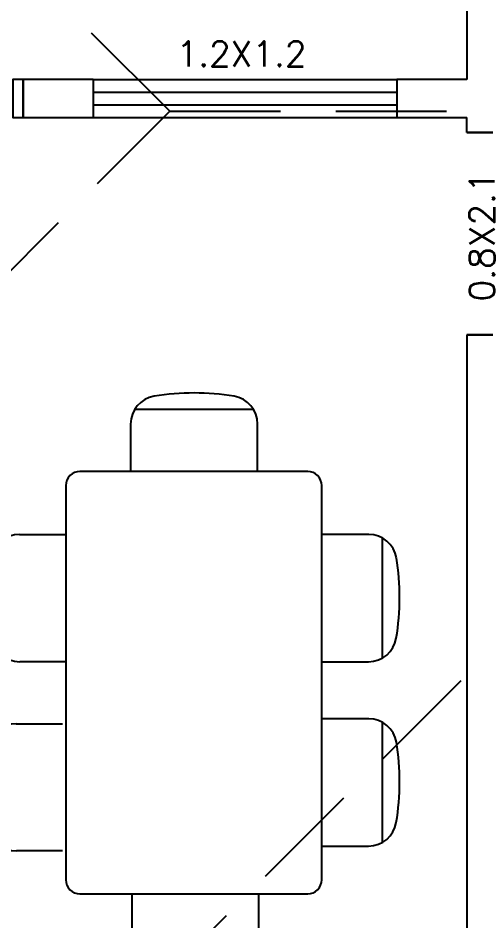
# Model space of a CAD drawing. Extents: x 500 to 638, y 181 to 267.
# Drawn here: x 539.102 to 540.952, y 228.948 to 232.515 of the extents above; entities that cross this region are included whole.
import ezdxf
from ezdxf.enums import TextEntityAlignment as Align

# ---------------------------------------------------------------- set-up
doc = ezdxf.new("R2010")
doc.units = 0
doc.header["$LTSCALE"] = 7
doc.linetypes.add('HIDDEN2', pattern=[0.1875, 0.125, -0.0625])
for name, color, linetype in [('ACESSÓRIO', 2, 'CONTINUOUS'), ('ALVENARIA', 7, 'CONTINUOUS'), ('COBERTURA', 6, 'CONTINUOUS'), ('JAPOR', 142, 'CONTINUOUS'), ('TEXTO2', 40, 'CONTINUOUS')]:
    doc.layers.add(name, color=color, linetype=linetype)
doc.styles.add('SIMPLEX', font='SIMPLEX.SHX')

# ---------------------------------------------------------------- blocks, each defined once
blk = doc.blocks.new('A$C41DD45C2')
at = {"layer": 'ACESSÓRIO'}
for p, q in [((0.591, 2.2205), (1.0603, 2.2205)), ((0.5745, 2.1622), (0.5745, 1.9739)), ((1.0767, 1.9739), (1.0767, 2.1622)), ((1.2747, 1.9747), (0.3741, 1.9747)), ((0.3185, 1.9191), (0.3185, 0.3615)), ((1.3303, 0.3615), (1.3303, 1.9191)), ((0.082, 1.7124), (0.082, 1.2371)), ((0.1354, 1.7261), (0.3189, 1.7261)), ((1.5159, 1.7261), (1.3323, 1.7261)), ((1.5692, 1.7124), (1.5692, 1.2371)), ((0.3189, 1.2231), (0.1361, 1.2231)), ((1.3323, 1.2231), (1.5152, 1.2231)), ((0.069, 0.9646), (0.069, 0.4893)), ((0.1224, 0.9783), (0.3059, 0.9783)), ((1.5159, 0.9978), (1.3323, 0.9978)), ((1.5692, 0.9841), (1.5692, 0.5088)), ((0.3059, 0.4753), (0.1231, 0.4753)), ((1.3323, 0.4948), (1.5152, 0.4948)), ((0.3741, 0.3058), (1.2747, 0.3058)), ((0.579, 0.3066), (0.579, 0.1227)), ((1.0812, 0.1227), (1.0812, 0.3066)), ((0.5929, 0.0689), (1.0674, 0.0689))]:
    blk.add_line(p, q, dxfattribs=at)
for centre, radius, start, end in [((0.8256, 1.3147), 0.9702, 90, 99.3723), ((0.8256, 1.3147), 0.9702, 80.6277, 90), ((0.6857, 2.1622), 0.1112, 99.3723, 180), ((0.9655, 2.1622), 0.1112, 0, 80.6277), ((0.3741, 1.9191), 0.0556, 90, 180), ((1.2747, 1.9191), 0.0556, 0, 90), ((0.1354, 1.6149), 0.1112, 90, 170.6936), ((1.5159, 1.6149), 0.1112, 9.3064, 90), ((0.9732, 1.4776), 0.9602, 170.6936, 180.0902), ((0.6781, 1.4776), 0.9602, 359.9098, 9.3064), ((0.9964, 1.4776), 0.9834, 180.0902, 189.4567), ((0.6548, 1.4776), 0.9834, 350.5433, 359.9098), ((0.1361, 1.3343), 0.1112, 189.4567, 270), ((1.5152, 1.3343), 0.1112, 270, 350.5433), ((0.1224, 0.867), 0.1112, 90, 170.6936), ((1.5159, 0.8866), 0.1112, 9.3064, 90), ((0.6781, 0.7493), 0.9602, 359.9098, 9.3064), ((0.9602, 0.7298), 0.9602, 170.6936, 180.0902), ((0.9834, 0.7298), 0.9834, 180.0902, 189.4567), ((0.6548, 0.7493), 0.9834, 350.5433, 359.9098), ((1.5152, 0.606), 0.1112, 270, 350.5433), ((0.1231, 0.5865), 0.1112, 189.4567, 270), ((0.3741, 0.3615), 0.0556, 180, 270), ((1.2747, 0.3615), 0.0556, 270, 0), ((0.6902, 0.1227), 0.1112, 180, 260.6277), ((0.97, 0.1227), 0.1112, 279.3723, 0), ((0.8301, 0.9702), 0.9702, 260.6277, 270), ((0.8301, 0.9702), 0.9702, 270, 279.3723)]:
    blk.add_arc(centre, radius, start, end, dxfattribs=at)

msp = doc.modelspace()

# ---------------------------------------------------------------- linework, layer by layer
at = {"layer": 'ALVENARIA'}
for p, q in [((540.8766, 237.1919), (540.8766, 232.2719)), ((539.1216, 232.1219), (539.1216, 232.2719)), ((539.1216, 232.2719), (539.1216, 232.1219)), ((539.3991, 232.2719), (539.1216, 232.2719)), ((539.3991, 232.2719), (539.3991, 232.1219)), ((540.8766, 232.2719), (540.5991, 232.2719)), ((540.5991, 232.2719), (540.5991, 232.1219)), ((539.1216, 232.1219), (539.3991, 232.1219)), ((540.5991, 232.1219), (540.8766, 232.1219)), ((540.8766, 232.0628), (540.8766, 232.1219)), ((541.0266, 232.0628), (540.8766, 232.0628)), ((540.8766, 232.0628), (541.0266, 232.0628)), ((540.8766, 231.2628), (540.8766, 227.9719)), ((541.0266, 231.2628), (540.8766, 231.2628)), ((540.8766, 231.2628), (541.0266, 231.2628))]:
    msp.add_line(p, q, dxfattribs=at)
at = {"layer": 'COBERTURA', "linetype": 'HIDDEN2', "ltscale": 0.5}
for p, q in [((539.7014, 232.1466), (538.2015, 233.6464)), ((534.776, 227.2212), (539.7014, 232.1466)), ((539.7014, 232.1466), (555.5304, 232.1466)), ((541.7801, 230.8248), (538.1775, 227.2212))]:
    msp.add_line(p, q, dxfattribs=at)
at = {"layer": 'JAPOR'}
for p, q in [((539.3991, 232.2719), (540.5991, 232.2719)), ((539.3991, 232.2219), (540.5991, 232.2219)), ((539.3991, 232.1719), (540.5991, 232.1719)), ((539.3991, 232.1219), (540.5991, 232.1219))]:
    msp.add_line(p, q, dxfattribs=at)
msp.add_lwpolyline([(539.1216, 232.2719), (539.0816, 232.2719), (539.0816, 232.1219), (539.1216, 232.1219)], dxfattribs=at)

# ---------------------------------------------------------------- block references
at = {"layer": 'ACESSÓRIO'}
msp.add_blockref('A$C41DD45C2', (538.9721, 228.7488), dxfattribs=at)

# ---------------------------------------------------------------- texts
at = {"layer": 'TEXTO2', "style": 'SIMPLEX'}
msp.add_text('1.2X1.2', height=0.1, dxfattribs=at).set_placement((539.9852, 232.3237), align=Align.CENTER)
msp.add_text('0.8X2.1', height=0.1, rotation=90, dxfattribs=at).set_placement((540.9859, 231.6524), align=Align.CENTER)

doc.saveas('drawing.dxf')
